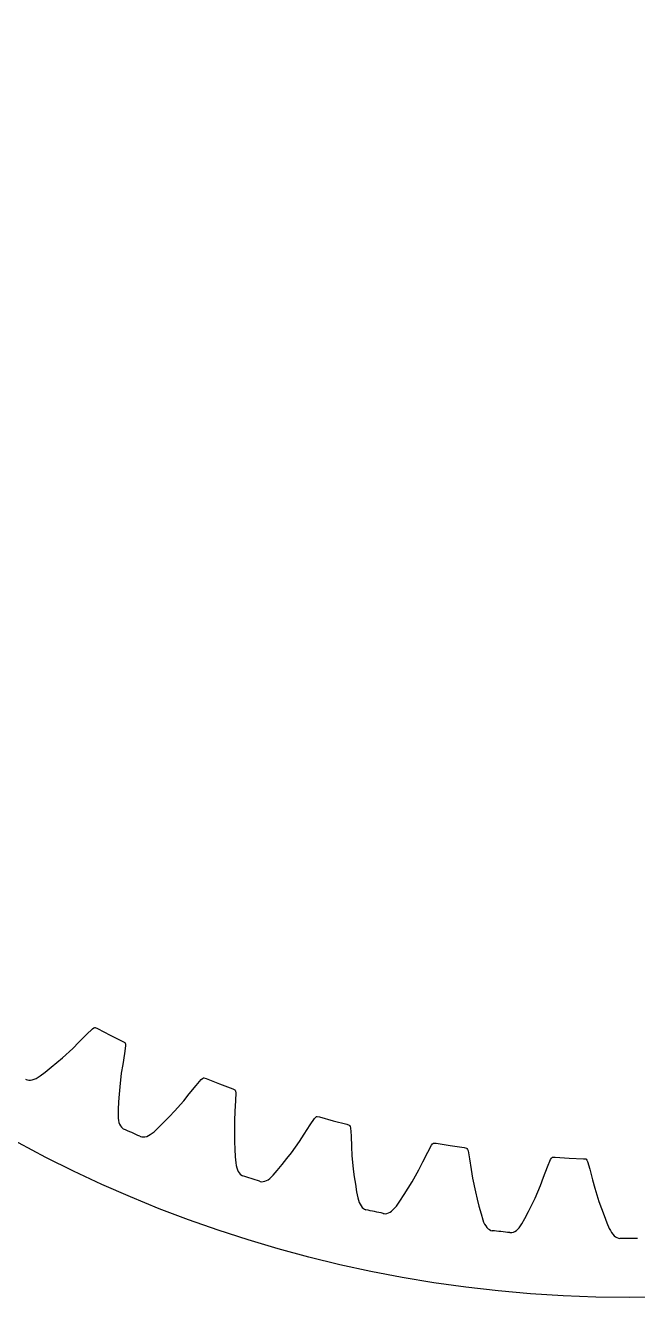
# Model space of a CAD drawing. Extents: x -32.5 to 32.5, y -32.5 to 32.5.
# Drawn here: x -15.31 to 0.22, y -32.5 to -0.22 of the extents above; entities that cross this region are included whole.
import ezdxf

# ---------------------------------------------------------------- set-up
doc = ezdxf.new("R2010")
doc.units = 0

msp = doc.modelspace()

# ---------------------------------------------------------------- linework, layer by layer
msp.add_circle((0, 0), 32.5)
msp.add_circle((0, 0), 32.5)
at = {"layer": 'layer0'}
for p, q in [((-13.955, -26.017), (-13.76, -25.82)), ((-13.76, -25.82), (-13.615, -25.683)), ((-13.615, -25.683), (-13.579, -25.659)), ((-13.579, -25.659), (-13.554, -25.649)), ((-13.554, -25.649), (-13.541, -25.649)), ((-13.541, -25.649), (-13.486, -25.672)), ((-13.486, -25.672), (-13.166, -25.839)), ((-14.111, -26.179), (-13.955, -26.017)), ((-13.166, -25.839), (-13.166, -25.839)), ((-13.166, -25.839), (-12.842, -26)), ((-12.842, -26), (-12.791, -26.031)), ((-12.775, -26.111), (-12.801, -26.308)), ((-12.791, -26.031), (-12.784, -26.041)), ((-12.784, -26.041), (-12.777, -26.068)), ((-12.777, -26.068), (-12.775, -26.111)), ((-14.515, -26.537), (-14.37, -26.413)), ((-14.37, -26.413), (-14.111, -26.179)), ((-12.801, -26.308), (-12.846, -26.582)), ((-14.939, -26.876), (-14.816, -26.782)), ((-14.816, -26.782), (-14.66, -26.657)), ((-14.66, -26.657), (-14.515, -26.537)), ((-12.846, -26.582), (-12.885, -26.804)), ((-15.312, -26.954), (-15.297, -26.963)), ((-15.297, -26.963), (-15.262, -26.976)), ((-15.262, -26.976), (-15.224, -26.982)), ((-15.224, -26.982), (-15.184, -26.981)), ((-15.184, -26.981), (-15.14, -26.974)), ((-15.14, -26.974), (-15.093, -26.96)), ((-15.093, -26.96), (-15.044, -26.939)), ((-15.044, -26.939), (-14.992, -26.911)), ((-14.992, -26.911), (-14.939, -26.876)), ((-12.885, -26.804), (-12.922, -27.15)), ((-11.159, -27.333), (-10.985, -27.117)), ((-10.985, -27.117), (-10.855, -26.965)), ((-10.855, -26.965), (-10.823, -26.938)), ((-10.823, -26.938), (-10.798, -26.926)), ((-10.798, -26.926), (-10.786, -26.924)), ((-10.786, -26.924), (-10.729, -26.941)), ((-10.729, -26.941), (-10.393, -27.074)), ((-10.393, -27.074), (-10.393, -27.074)), ((-10.393, -27.074), (-10.054, -27.2)), ((-12.937, -27.341), (-12.949, -27.529)), ((-12.922, -27.15), (-12.937, -27.341)), ((-11.297, -27.511), (-11.159, -27.333)), ((-10.054, -27.2), (-10, -27.225)), ((-10, -27.225), (-9.992, -27.235)), ((-9.992, -27.235), (-9.982, -27.261)), ((-9.982, -27.261), (-9.976, -27.303)), ((-9.976, -27.303), (-9.981, -27.502)), ((-12.958, -27.729), (-12.962, -27.883)), ((-12.949, -27.529), (-12.958, -27.729)), ((-11.53, -27.77), (-11.297, -27.511)), ((-9.981, -27.502), (-9.997, -27.779)), ((-12.962, -27.883), (-12.959, -27.947)), ((-12.959, -27.947), (-12.952, -28.005)), ((-12.952, -28.005), (-12.94, -28.057)), ((-12.94, -28.057), (-12.924, -28.103)), ((-11.936, -28.184), (-11.793, -28.044)), ((-11.793, -28.044), (-11.662, -27.909)), ((-11.662, -27.909), (-11.53, -27.77)), ((-9.997, -27.779), (-10.013, -28.004)), ((-10.013, -28.004), (-10.013, -28.352)), ((-8.091, -28.116), (-7.977, -27.952)), ((-7.977, -27.952), (-7.948, -27.922)), ((-7.948, -27.922), (-7.925, -27.907)), ((-7.925, -27.907), (-7.913, -27.904)), ((-7.913, -27.904), (-7.854, -27.915)), ((-7.854, -27.915), (-7.506, -28.012)), ((-7.506, -28.012), (-7.506, -28.012)), ((-7.506, -28.012), (-7.156, -28.102)), ((-12.924, -28.103), (-12.904, -28.143)), ((-12.904, -28.143), (-12.88, -28.176)), ((-12.88, -28.176), (-12.853, -28.203)), ((-12.853, -28.203), (-12.822, -28.224)), ((-12.411, -28.407), (-12.394, -28.414)), ((-12.28, -28.421), (-12.237, -28.409)), ((-12.237, -28.409), (-12.192, -28.39)), ((-12.192, -28.39), (-12.145, -28.364)), ((-12.145, -28.364), (-12.097, -28.331)), ((-12.097, -28.331), (-12.048, -28.29)), ((-12.048, -28.29), (-11.936, -28.184)), ((-10.013, -28.352), (-10.009, -28.544)), ((-8.36, -28.541), (-8.241, -28.35)), ((-8.241, -28.35), (-8.091, -28.116)), ((-7.156, -28.102), (-7.099, -28.121)), ((-7.099, -28.121), (-7.091, -28.13)), ((-7.091, -28.13), (-7.078, -28.155)), ((-7.078, -28.155), (-7.068, -28.196)), ((-7.068, -28.196), (-7.052, -28.395)), ((-7.052, -28.395), (-7.038, -28.672)), ((-12.394, -28.414), (-12.359, -28.423)), ((-12.359, -28.423), (-12.321, -28.425)), ((-12.321, -28.425), (-12.28, -28.421)), ((-10.009, -28.544), (-10.001, -28.732)), ((-10.001, -28.732), (-9.989, -28.931)), ((-8.564, -28.823), (-8.36, -28.541)), ((-7.038, -28.672), (-7.031, -28.897)), ((-5.107, -28.808), (-5.012, -28.633)), ((-5.012, -28.633), (-4.986, -28.599)), ((-4.986, -28.599), (-4.964, -28.582)), ((-4.964, -28.582), (-4.952, -28.578)), ((-4.952, -28.578), (-4.893, -28.583)), ((-4.893, -28.583), (-4.537, -28.643)), ((-4.537, -28.643), (-4.537, -28.643)), ((-4.537, -28.643), (-4.179, -28.696)), ((-4.179, -28.696), (-4.121, -28.709)), ((-4.121, -28.709), (-4.111, -28.717)), ((-4.111, -28.717), (-4.096, -28.74)), ((-9.989, -28.931), (-9.977, -29.085)), ((-8.798, -29.123), (-8.681, -28.975)), ((-8.681, -28.975), (-8.564, -28.823)), ((-7.031, -28.897), (-6.995, -29.244)), ((-5.232, -29.056), (-5.107, -28.808)), ((-4.096, -28.74), (-4.082, -28.78)), ((-4.082, -28.78), (-4.045, -28.976)), ((-4.045, -28.976), (-4.003, -29.25)), ((-2.068, -29.184), (-1.991, -29)), ((-1.991, -29), (-1.969, -28.964)), ((-1.969, -28.964), (-1.949, -28.945)), ((-1.949, -28.945), (-1.938, -28.939)), ((-1.938, -28.939), (-1.878, -28.938)), ((-1.878, -28.938), (-1.518, -28.96)), ((-1.518, -28.96), (-1.518, -28.96)), ((-1.518, -28.96), (-1.157, -28.976)), ((-1.157, -28.976), (-1.097, -28.983)), ((-1.097, -28.983), (-1.087, -28.99)), ((-1.087, -28.99), (-1.069, -29.011)), ((-1.069, -29.011), (-1.051, -29.049)), ((-1.051, -29.049), (-0.994, -29.241)), ((-9.977, -29.085), (-9.967, -29.148)), ((-9.967, -29.148), (-9.953, -29.205)), ((-9.953, -29.205), (-9.936, -29.256)), ((-9.936, -29.256), (-9.915, -29.3)), ((-9.915, -29.3), (-9.891, -29.338)), ((-9.891, -29.338), (-9.864, -29.368)), ((-9.864, -29.368), (-9.834, -29.392)), ((-9.025, -29.394), (-8.924, -29.277)), ((-8.924, -29.277), (-8.798, -29.123)), ((-6.995, -29.244), (-6.97, -29.434)), ((-5.505, -29.56), (-5.331, -29.258)), ((-5.331, -29.258), (-5.232, -29.056)), ((-4.003, -29.25), (-3.971, -29.474)), ((-2.166, -29.443), (-2.068, -29.184)), ((-0.994, -29.241), (-0.923, -29.509)), ((-9.834, -29.392), (-9.802, -29.409)), ((-9.374, -29.549), (-9.356, -29.554)), ((-9.356, -29.554), (-9.32, -29.559)), ((-9.32, -29.559), (-9.282, -29.558)), ((-9.282, -29.558), (-9.242, -29.549)), ((-9.242, -29.549), (-9.201, -29.532)), ((-9.201, -29.532), (-9.158, -29.509)), ((-9.158, -29.509), (-9.114, -29.478)), ((-9.114, -29.478), (-9.07, -29.44)), ((-9.07, -29.44), (-9.025, -29.394)), ((-6.97, -29.434), (-6.943, -29.62)), ((-6.943, -29.62), (-6.91, -29.817)), ((-5.604, -29.724), (-5.505, -29.56)), ((-3.971, -29.474), (-3.899, -29.815)), ((-2.385, -29.974), (-2.243, -29.655)), ((-2.243, -29.655), (-2.166, -29.443)), ((-0.923, -29.509), (-0.869, -29.727)), ((-6.91, -29.817), (-6.882, -29.969)), ((-6.882, -29.969), (-6.865, -30.03)), ((-5.815, -30.05), (-5.705, -29.883)), ((-5.705, -29.883), (-5.604, -29.724)), ((-3.899, -29.815), (-3.855, -30.001)), ((-3.855, -30.001), (-3.808, -30.183)), ((-2.467, -30.147), (-2.385, -29.974)), ((-0.869, -29.727), (-0.762, -30.059)), ((-6.865, -30.03), (-6.846, -30.086)), ((-6.846, -30.086), (-6.823, -30.134)), ((-6.823, -30.134), (-6.798, -30.176)), ((-6.798, -30.176), (-6.77, -30.211)), ((-6.77, -30.211), (-6.74, -30.239)), ((-6.74, -30.239), (-6.708, -30.259)), ((-6.708, -30.259), (-6.674, -30.273)), ((-6.103, -30.353), (-6.063, -30.332)), ((-6.063, -30.332), (-6.023, -30.304)), ((-6.023, -30.304), (-5.983, -30.269)), ((-5.983, -30.269), (-5.943, -30.227)), ((-5.943, -30.227), (-5.903, -30.177)), ((-5.903, -30.177), (-5.815, -30.05)), ((-3.808, -30.183), (-3.755, -30.376)), ((-2.642, -30.493), (-2.55, -30.315)), ((-2.55, -30.315), (-2.467, -30.147)), ((-0.762, -30.059), (-0.698, -30.24)), ((-0.698, -30.24), (-0.632, -30.416)), ((-6.234, -30.367), (-6.216, -30.37)), ((-6.216, -30.37), (-6.179, -30.372)), ((-6.179, -30.372), (-6.141, -30.366)), ((-6.141, -30.366), (-6.103, -30.353)), ((-3.755, -30.376), (-3.711, -30.524)), ((-3.711, -30.524), (-3.689, -30.584)), ((-3.689, -30.584), (-3.664, -30.637)), ((-3.664, -30.637), (-3.636, -30.682)), ((-2.751, -30.682), (-2.716, -30.628)), ((-2.716, -30.628), (-2.642, -30.493)), ((-0.632, -30.416), (-0.56, -30.602)), ((-0.56, -30.602), (-0.501, -30.744)), ((-3.636, -30.682), (-3.607, -30.721)), ((-3.607, -30.721), (-3.575, -30.753)), ((-3.575, -30.753), (-3.543, -30.777)), ((-3.543, -30.777), (-3.508, -30.795)), ((-3.508, -30.795), (-3.473, -30.804)), ((-3.025, -30.852), (-3.007, -30.853)), ((-3.007, -30.853), (-2.971, -30.851)), ((-2.971, -30.851), (-2.934, -30.841)), ((-2.934, -30.841), (-2.897, -30.824)), ((-2.897, -30.824), (-2.859, -30.8)), ((-2.859, -30.8), (-2.822, -30.768)), ((-2.822, -30.768), (-2.786, -30.729)), ((-2.786, -30.729), (-2.751, -30.682)), ((-0.501, -30.744), (-0.472, -30.802)), ((-0.472, -30.802), (-0.441, -30.852)), ((-0.441, -30.852), (-0.409, -30.894)), ((-0.409, -30.894), (-0.376, -30.93)), ((-0.376, -30.93), (-0.341, -30.958)), ((-0.341, -30.958), (-0.306, -30.979)), ((-0.306, -30.979), (-0.27, -30.993)), ((-0.27, -30.993), (-0.234, -30.999))]:
    msp.add_line(p, q, dxfattribs=at)
for centre, start, end in [((-25.854, -57.997), 65.5676, 66.3611), ((-19.65, -60.381), 71.5676, 72.3611), ((-13.231, -62.104), 77.5676, 78.3611), ((-6.666, -63.147), 83.5676, 84.3611), ((-0.029, -63.498), 89.5676, 90.3611)]:
    msp.add_arc(centre, 32.5, start, end, dxfattribs=at)
at = {"layer": 'layer1'}
for p, q in [((-13.955, -26.017), (-13.76, -25.82)), ((-13.76, -25.82), (-13.615, -25.683)), ((-13.615, -25.683), (-13.579, -25.659)), ((-13.579, -25.659), (-13.554, -25.649)), ((-13.554, -25.649), (-13.541, -25.649)), ((-13.541, -25.649), (-13.486, -25.672)), ((-13.486, -25.672), (-13.166, -25.839)), ((-14.111, -26.179), (-13.955, -26.017)), ((-13.166, -25.839), (-13.166, -25.839)), ((-13.166, -25.839), (-12.842, -26)), ((-12.842, -26), (-12.791, -26.031)), ((-12.775, -26.111), (-12.801, -26.308)), ((-12.791, -26.031), (-12.784, -26.041)), ((-12.784, -26.041), (-12.777, -26.068)), ((-12.777, -26.068), (-12.775, -26.111)), ((-14.515, -26.537), (-14.37, -26.413)), ((-14.37, -26.413), (-14.111, -26.179)), ((-12.801, -26.308), (-12.846, -26.582)), ((-14.939, -26.876), (-14.816, -26.782)), ((-14.816, -26.782), (-14.66, -26.657)), ((-14.66, -26.657), (-14.515, -26.537)), ((-12.846, -26.582), (-12.885, -26.804)), ((-15.312, -26.954), (-15.297, -26.963)), ((-15.297, -26.963), (-15.262, -26.976)), ((-15.262, -26.976), (-15.224, -26.982)), ((-15.224, -26.982), (-15.184, -26.981)), ((-15.184, -26.981), (-15.14, -26.974)), ((-15.14, -26.974), (-15.093, -26.96)), ((-15.093, -26.96), (-15.044, -26.939)), ((-15.044, -26.939), (-14.992, -26.911)), ((-14.992, -26.911), (-14.939, -26.876)), ((-12.885, -26.804), (-12.922, -27.15)), ((-11.159, -27.333), (-10.985, -27.117)), ((-10.985, -27.117), (-10.855, -26.965)), ((-10.855, -26.965), (-10.823, -26.938)), ((-10.823, -26.938), (-10.798, -26.926)), ((-10.798, -26.926), (-10.786, -26.924)), ((-10.786, -26.924), (-10.729, -26.941)), ((-10.729, -26.941), (-10.393, -27.074)), ((-10.393, -27.074), (-10.393, -27.074)), ((-10.393, -27.074), (-10.054, -27.2)), ((-12.937, -27.341), (-12.949, -27.529)), ((-12.922, -27.15), (-12.937, -27.341)), ((-11.297, -27.511), (-11.159, -27.333)), ((-10.054, -27.2), (-10, -27.225)), ((-10, -27.225), (-9.992, -27.235)), ((-9.992, -27.235), (-9.982, -27.261)), ((-9.982, -27.261), (-9.976, -27.303)), ((-9.976, -27.303), (-9.981, -27.502)), ((-12.958, -27.729), (-12.962, -27.883)), ((-12.949, -27.529), (-12.958, -27.729)), ((-11.53, -27.77), (-11.297, -27.511)), ((-9.981, -27.502), (-9.997, -27.779)), ((-12.962, -27.883), (-12.959, -27.947)), ((-12.959, -27.947), (-12.952, -28.005)), ((-12.952, -28.005), (-12.94, -28.057)), ((-12.94, -28.057), (-12.924, -28.103)), ((-11.936, -28.184), (-11.793, -28.044)), ((-11.793, -28.044), (-11.662, -27.909)), ((-11.662, -27.909), (-11.53, -27.77)), ((-9.997, -27.779), (-10.013, -28.004)), ((-10.013, -28.004), (-10.013, -28.352)), ((-8.091, -28.116), (-7.977, -27.952)), ((-7.977, -27.952), (-7.948, -27.922)), ((-7.948, -27.922), (-7.925, -27.907)), ((-7.925, -27.907), (-7.913, -27.904)), ((-7.913, -27.904), (-7.854, -27.915)), ((-7.854, -27.915), (-7.506, -28.012)), ((-7.506, -28.012), (-7.506, -28.012)), ((-7.506, -28.012), (-7.156, -28.102)), ((-12.924, -28.103), (-12.904, -28.143)), ((-12.904, -28.143), (-12.88, -28.176)), ((-12.88, -28.176), (-12.853, -28.203)), ((-12.853, -28.203), (-12.822, -28.224)), ((-12.411, -28.407), (-12.394, -28.414)), ((-12.28, -28.421), (-12.237, -28.409)), ((-12.237, -28.409), (-12.192, -28.39)), ((-12.192, -28.39), (-12.145, -28.364)), ((-12.145, -28.364), (-12.097, -28.331)), ((-12.097, -28.331), (-12.048, -28.29)), ((-12.048, -28.29), (-11.936, -28.184)), ((-10.013, -28.352), (-10.009, -28.544)), ((-8.36, -28.541), (-8.241, -28.35)), ((-8.241, -28.35), (-8.091, -28.116)), ((-7.156, -28.102), (-7.099, -28.121)), ((-7.099, -28.121), (-7.091, -28.13)), ((-7.091, -28.13), (-7.078, -28.155)), ((-7.078, -28.155), (-7.068, -28.196)), ((-7.068, -28.196), (-7.052, -28.395)), ((-7.052, -28.395), (-7.038, -28.672)), ((-12.394, -28.414), (-12.359, -28.423)), ((-12.359, -28.423), (-12.321, -28.425)), ((-12.321, -28.425), (-12.28, -28.421)), ((-10.009, -28.544), (-10.001, -28.732)), ((-10.001, -28.732), (-9.989, -28.931)), ((-8.564, -28.823), (-8.36, -28.541)), ((-7.038, -28.672), (-7.031, -28.897)), ((-5.107, -28.808), (-5.012, -28.633)), ((-5.012, -28.633), (-4.986, -28.599)), ((-4.986, -28.599), (-4.964, -28.582)), ((-4.964, -28.582), (-4.952, -28.578)), ((-4.952, -28.578), (-4.893, -28.583)), ((-4.893, -28.583), (-4.537, -28.643)), ((-4.537, -28.643), (-4.537, -28.643)), ((-4.537, -28.643), (-4.179, -28.696)), ((-4.179, -28.696), (-4.121, -28.709)), ((-4.121, -28.709), (-4.111, -28.717)), ((-4.111, -28.717), (-4.096, -28.74)), ((-9.989, -28.931), (-9.977, -29.085)), ((-8.798, -29.123), (-8.681, -28.975)), ((-8.681, -28.975), (-8.564, -28.823)), ((-7.031, -28.897), (-6.995, -29.244)), ((-5.232, -29.056), (-5.107, -28.808)), ((-4.096, -28.74), (-4.082, -28.78)), ((-4.082, -28.78), (-4.045, -28.976)), ((-4.045, -28.976), (-4.003, -29.25)), ((-2.068, -29.184), (-1.991, -29)), ((-1.991, -29), (-1.969, -28.964)), ((-1.969, -28.964), (-1.949, -28.945)), ((-1.949, -28.945), (-1.938, -28.939)), ((-1.938, -28.939), (-1.878, -28.938)), ((-1.878, -28.938), (-1.518, -28.96)), ((-1.518, -28.96), (-1.518, -28.96)), ((-1.518, -28.96), (-1.157, -28.976)), ((-1.157, -28.976), (-1.097, -28.983)), ((-1.097, -28.983), (-1.087, -28.99)), ((-1.087, -28.99), (-1.069, -29.011)), ((-1.069, -29.011), (-1.051, -29.049)), ((-1.051, -29.049), (-0.994, -29.241)), ((-9.977, -29.085), (-9.967, -29.148)), ((-9.967, -29.148), (-9.953, -29.205)), ((-9.953, -29.205), (-9.936, -29.256)), ((-9.936, -29.256), (-9.915, -29.3)), ((-9.915, -29.3), (-9.891, -29.338)), ((-9.891, -29.338), (-9.864, -29.368)), ((-9.864, -29.368), (-9.834, -29.392)), ((-9.025, -29.394), (-8.924, -29.277)), ((-8.924, -29.277), (-8.798, -29.123)), ((-6.995, -29.244), (-6.97, -29.434)), ((-5.505, -29.56), (-5.331, -29.258)), ((-5.331, -29.258), (-5.232, -29.056)), ((-4.003, -29.25), (-3.971, -29.474)), ((-2.166, -29.443), (-2.068, -29.184)), ((-0.994, -29.241), (-0.923, -29.509)), ((-9.834, -29.392), (-9.802, -29.409)), ((-9.374, -29.549), (-9.356, -29.554)), ((-9.356, -29.554), (-9.32, -29.559)), ((-9.32, -29.559), (-9.282, -29.558)), ((-9.282, -29.558), (-9.242, -29.549)), ((-9.242, -29.549), (-9.201, -29.532)), ((-9.201, -29.532), (-9.158, -29.509)), ((-9.158, -29.509), (-9.114, -29.478)), ((-9.114, -29.478), (-9.07, -29.44)), ((-9.07, -29.44), (-9.025, -29.394)), ((-6.97, -29.434), (-6.943, -29.62)), ((-6.943, -29.62), (-6.91, -29.817)), ((-5.604, -29.724), (-5.505, -29.56)), ((-3.971, -29.474), (-3.899, -29.815)), ((-2.385, -29.974), (-2.243, -29.655)), ((-2.243, -29.655), (-2.166, -29.443)), ((-0.923, -29.509), (-0.869, -29.727)), ((-6.91, -29.817), (-6.882, -29.969)), ((-6.882, -29.969), (-6.865, -30.03)), ((-5.815, -30.05), (-5.705, -29.883)), ((-5.705, -29.883), (-5.604, -29.724)), ((-3.899, -29.815), (-3.855, -30.001)), ((-3.855, -30.001), (-3.808, -30.183)), ((-2.467, -30.147), (-2.385, -29.974)), ((-0.869, -29.727), (-0.762, -30.059)), ((-6.865, -30.03), (-6.846, -30.086)), ((-6.846, -30.086), (-6.823, -30.134)), ((-6.823, -30.134), (-6.798, -30.176)), ((-6.798, -30.176), (-6.77, -30.211)), ((-6.77, -30.211), (-6.74, -30.239)), ((-6.74, -30.239), (-6.708, -30.259)), ((-6.708, -30.259), (-6.674, -30.273)), ((-6.103, -30.353), (-6.063, -30.332)), ((-6.063, -30.332), (-6.023, -30.304)), ((-6.023, -30.304), (-5.983, -30.269)), ((-5.983, -30.269), (-5.943, -30.227)), ((-5.943, -30.227), (-5.903, -30.177)), ((-5.903, -30.177), (-5.815, -30.05)), ((-3.808, -30.183), (-3.755, -30.376)), ((-2.642, -30.493), (-2.55, -30.315)), ((-2.55, -30.315), (-2.467, -30.147)), ((-0.762, -30.059), (-0.698, -30.24)), ((-0.698, -30.24), (-0.632, -30.416)), ((-6.234, -30.367), (-6.216, -30.37)), ((-6.216, -30.37), (-6.179, -30.372)), ((-6.179, -30.372), (-6.141, -30.366)), ((-6.141, -30.366), (-6.103, -30.353)), ((-3.755, -30.376), (-3.711, -30.524)), ((-3.711, -30.524), (-3.689, -30.584)), ((-3.689, -30.584), (-3.664, -30.637)), ((-3.664, -30.637), (-3.636, -30.682)), ((-2.751, -30.682), (-2.716, -30.628)), ((-2.716, -30.628), (-2.642, -30.493)), ((-0.632, -30.416), (-0.56, -30.602)), ((-0.56, -30.602), (-0.501, -30.744)), ((-3.636, -30.682), (-3.607, -30.721)), ((-3.607, -30.721), (-3.575, -30.753)), ((-3.575, -30.753), (-3.543, -30.777)), ((-3.543, -30.777), (-3.508, -30.795)), ((-3.508, -30.795), (-3.473, -30.804)), ((-3.025, -30.852), (-3.007, -30.853)), ((-3.007, -30.853), (-2.971, -30.851)), ((-2.971, -30.851), (-2.934, -30.841)), ((-2.934, -30.841), (-2.897, -30.824)), ((-2.897, -30.824), (-2.859, -30.8)), ((-2.859, -30.8), (-2.822, -30.768)), ((-2.822, -30.768), (-2.786, -30.729)), ((-2.786, -30.729), (-2.751, -30.682)), ((-0.501, -30.744), (-0.472, -30.802)), ((-0.472, -30.802), (-0.441, -30.852)), ((-0.441, -30.852), (-0.409, -30.894)), ((-0.409, -30.894), (-0.376, -30.93)), ((-0.376, -30.93), (-0.341, -30.958)), ((-0.341, -30.958), (-0.306, -30.979)), ((-0.306, -30.979), (-0.27, -30.993)), ((-0.27, -30.993), (-0.234, -30.999))]:
    msp.add_line(p, q, dxfattribs=at)
for centre, start, end in [((-25.854, -57.997), 65.5676, 66.3611), ((-19.65, -60.381), 71.5676, 72.3611), ((-13.231, -62.104), 77.5676, 78.3611), ((-6.666, -63.147), 83.5676, 84.3611), ((-0.029, -63.498), 89.5676, 90.3611)]:
    msp.add_arc(centre, 32.5, start, end, dxfattribs=at)

doc.saveas('drawing.dxf')
